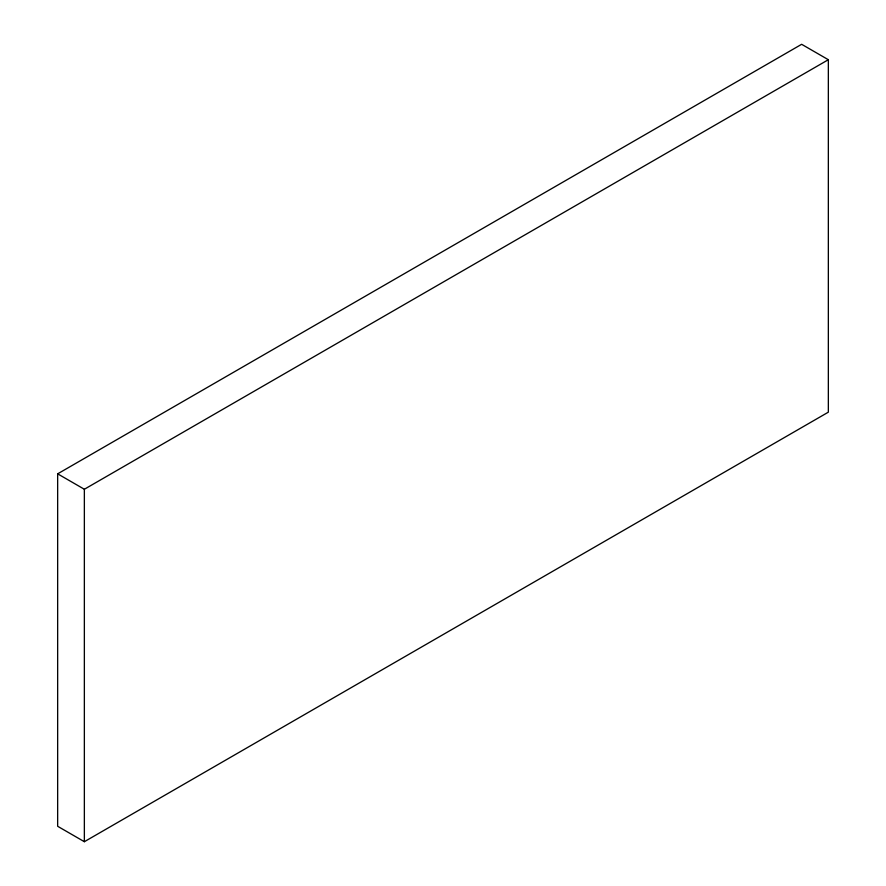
<?xml version="1.0" encoding="UTF-8"?>
<svg xmlns="http://www.w3.org/2000/svg" width="886" height="886" viewBox="0 0 886 886"><rect width="100%" height="100%" fill="white"/><g stroke="black" fill="none" stroke-linecap="round" stroke-linejoin="round"><path stroke-width="1.33" d="M57.656 473.833L801.642 44.3L828.344 59.716L828.344 412.167L84.358 841.7L57.656 826.284L57.656 473.833L84.358 489.26L828.344 59.716M84.358 489.26L84.358 841.7"/></g></svg>
